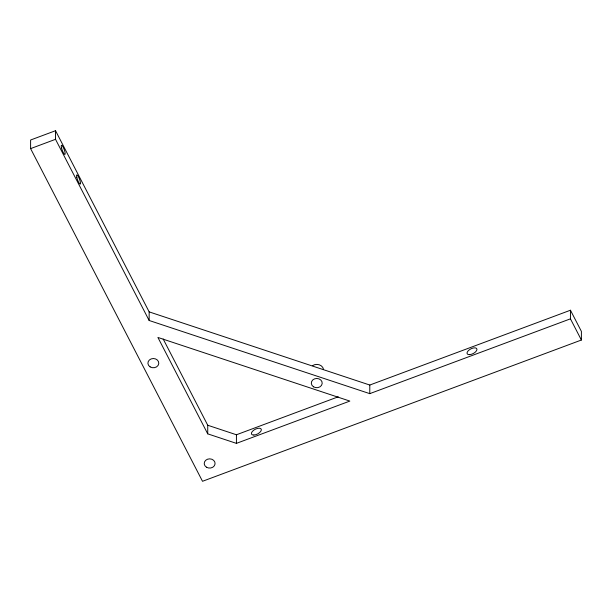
<?xml version="1.0" encoding="UTF-8"?>
<svg xmlns="http://www.w3.org/2000/svg" width="612" height="612" viewBox="0 0 612 612"><rect width="100%" height="100%" fill="white"/><g stroke="black" fill="none" stroke-linecap="round" stroke-linejoin="round"><path stroke-width="0.92" d="M570.453 310.223L581.4 331.413L581.385 340.027L202.511 481.292L30.6 148.609L30.615 140.003L55.539 130.708L149.16 311.883L149.144 320.489L369.778 393.646L570.438 318.837L570.453 310.223L369.793 385.04L149.16 311.883M149.144 320.489L55.524 139.314L55.539 130.708M207.728 433.854L157.904 337.442L349.842 401.082L236.423 443.371L207.728 433.854L207.743 425.248L163.167 338.979M236.423 443.371L236.439 434.765L338.245 396.806M369.778 393.646L369.793 385.04M30.6 148.609L55.524 139.314M207.743 425.248L236.439 434.765M570.438 318.837L581.385 340.027M312.525 365.662A6.809 5.783 0.1 0 1 323.511 369.304M206.428 467.193A5.447 4.628 0.1 0 0 215.057 463.973A5.447 4.628 0.1 0 0 207.46 459.229A5.447 4.628 0.1 0 0 206.428 467.193M150.131 366.879A5.447 4.628 0.1 0 0 158.76 363.658A5.447 4.628 0.1 0 0 151.164 358.907A5.447 4.628 0.1 0 0 150.131 366.879M313.535 386.822A5.447 4.628 0.1 0 0 322.172 383.602A5.447 4.628 0.1 0 0 314.568 378.851A5.447 4.628 0.1 0 0 313.535 386.822M76.821 177.503A4.904 1.04 69.6 0 0 80.233 184.105A4.904 1.04 69.6 0 0 78.535 176.929A4.904 1.04 69.6 0 0 76.821 177.503M61.491 147.836A4.904 1.04 69.6 0 0 64.903 154.438A4.904 1.04 69.6 0 0 63.204 147.262A4.904 1.04 69.6 0 0 61.491 147.836M253.881 435.048A5.447 2.624 -27.3 0 0 261.362 429.777A5.447 2.624 -27.3 0 0 253.888 430.075A5.447 2.624 -27.3 0 0 253.881 435.048M469.488 354.654A5.447 2.624 -27.3 0 0 476.97 349.383A5.447 2.624 -27.3 0 0 469.496 349.689A5.447 2.624 -27.3 0 0 469.488 354.654"/></g></svg>
